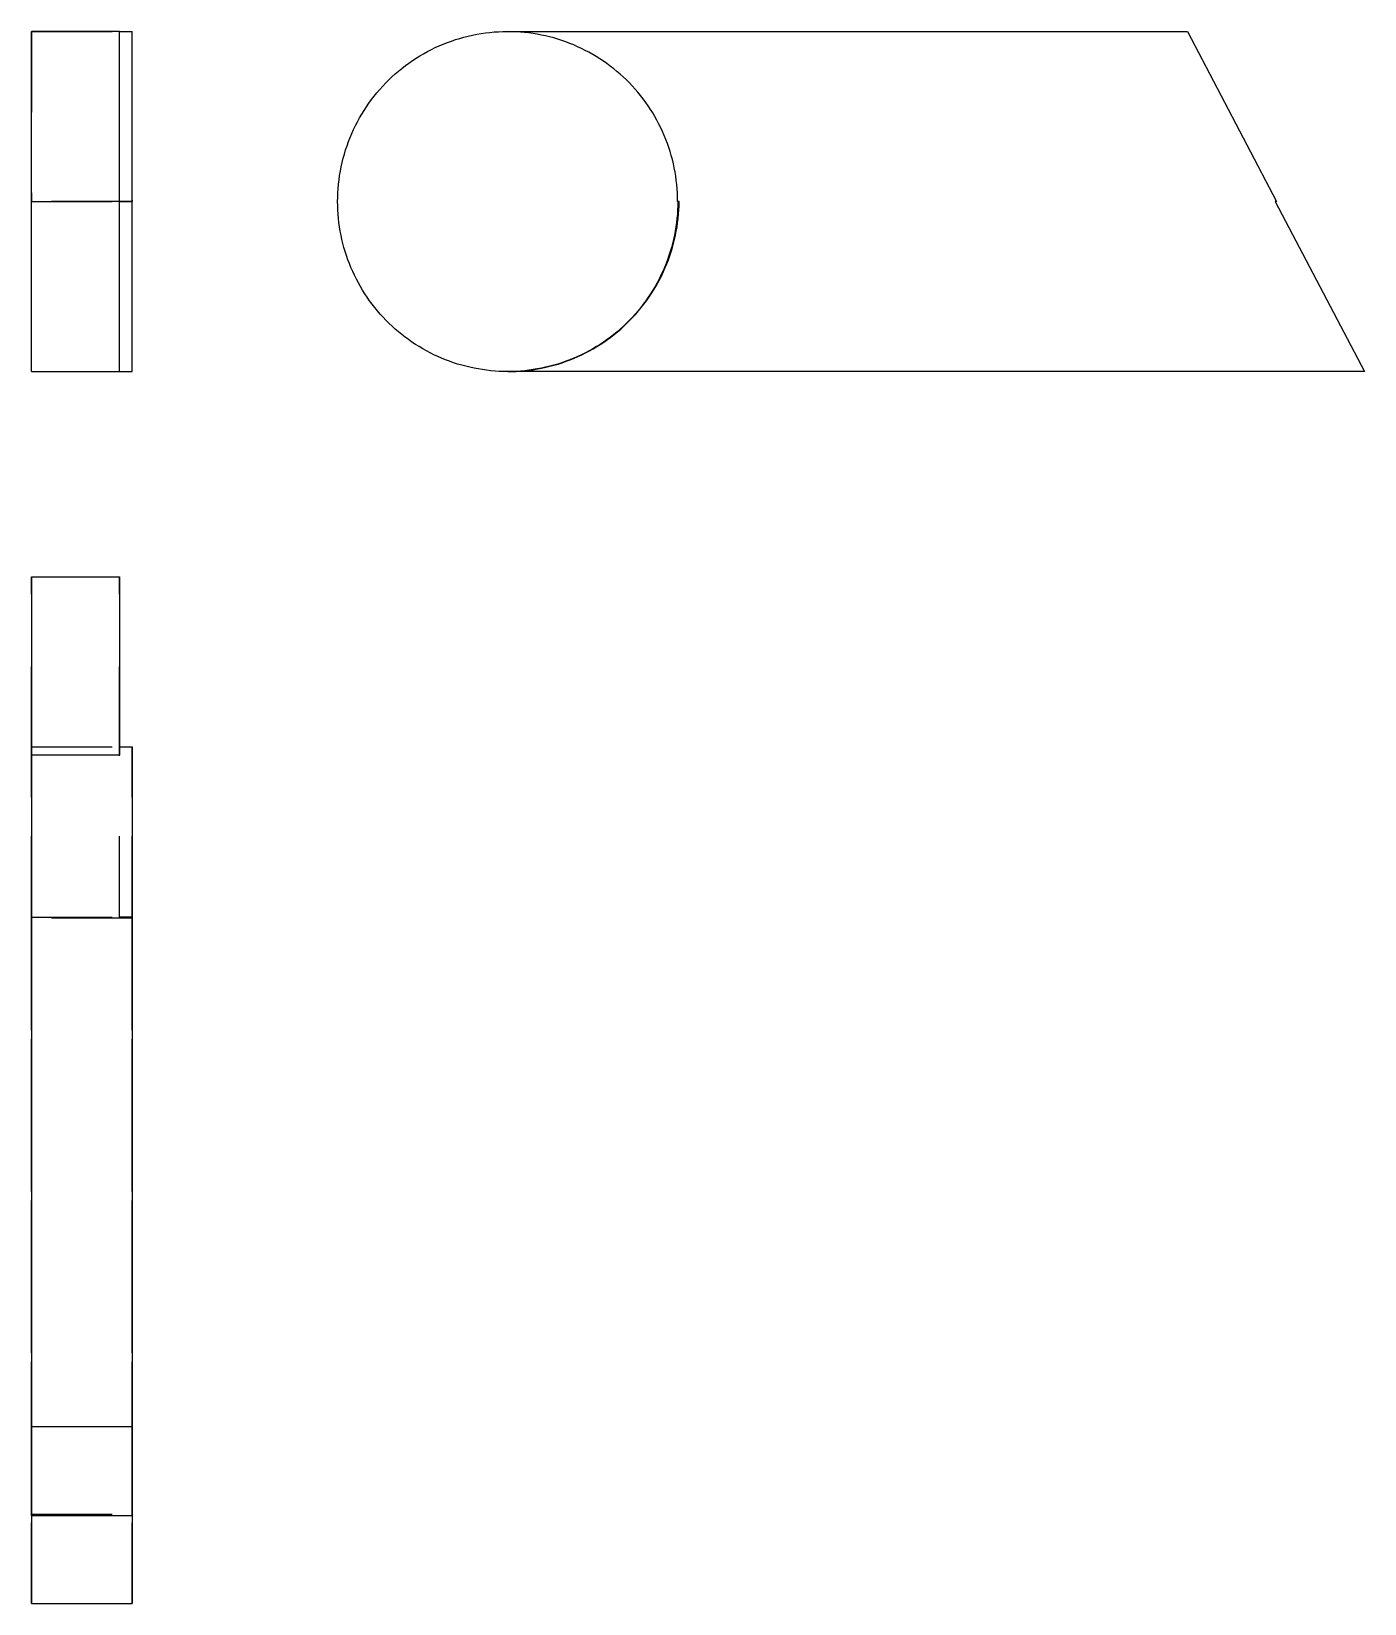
# Model space of a CAD drawing. Extents: x 0 to 1.65, y 0 to 1.95.
import ezdxf

# ---------------------------------------------------------------- set-up
doc = ezdxf.new("R2010")
doc.units = 0
doc.linetypes.add('HIDDEN', pattern=[0.063672, 0.042469, -0.021203])
for name, color, linetype in [('FRONT', 7, 'CONTINUOUS'), ('FRONT_HID', 7, 'HIDDEN'), ('LEFT', 7, 'CONTINUOUS'), ('LEFT_HID', 7, 'HIDDEN'), ('TOP', 7, 'CONTINUOUS'), ('TOP_HID', 7, 'HIDDEN')]:
    doc.layers.add(name, color=color, linetype=linetype)

msp = doc.modelspace()

# ---------------------------------------------------------------- linework, layer by layer
at = {"layer": 'FRONT'}
for p, q in [((0, 1.739063), (0, 1.95)), ((0.109375, 1.95), (0, 1.95)), ((0.109375, 1.739063), (0.109375, 1.95)), ((0.109375, 1.949753), (0.125, 1.949753)), ((0.125, 1.739063), (0.125, 1.949753)), ((0, 1.528125), (0, 1.739063)), ((0.109375, 1.528125), (0.109375, 1.739063)), ((0.109375, 1.739063), (0.125, 1.739063)), ((0.125, 1.528125), (0.125, 1.739063)), ((0, 1.528125), (0.109375, 1.528125)), ((0.109375, 1.528125), (0.125, 1.528125))]:
    msp.add_line(p, q, dxfattribs=at)
at = {"layer": 'FRONT_HID', "linetype": 'HIDDEN'}
for p, q in [((0, 1.95), (0, 1.949753)), ((0.109375, 1.95), (0.109375, 1.949753)), ((0, 1.739063), (0, 1.949753)), ((0, 1.949753), (0, 1.739063)), ((0, 1.949753), (0, 1.739063)), ((0.109375, 1.949753), (0, 1.949753)), ((0, 1.949753), (0.125, 1.949753)), ((0.109375, 1.739063), (0.109375, 1.949753)), ((0, 1.740625), (0, 1.739063)), ((0, 1.739063), (0, 1.740625)), ((0, 1.739063), (0.109375, 1.739063)), ((0.125, 1.739063), (0, 1.739063)), ((0, 1.739063), (0.125, 1.739063)), ((0, 1.739063), (0.125, 1.739063)), ((0.125, 1.740625), (0.125, 1.739063)), ((0.125, 1.739063), (0.125, 1.740625)), ((0, 1.528125), (0.125, 1.528125))]:
    msp.add_line(p, q, dxfattribs=at)
at = {"layer": 'LEFT'}
for p, q in [((0.500788, 1.929913), (0.505722, 1.932159)), ((0.505722, 1.932159), (0.510712, 1.934277)), ((0.510712, 1.934277), (0.515755, 1.936266)), ((0.515755, 1.936266), (0.520848, 1.938125)), ((0.520848, 1.938125), (0.525987, 1.939852)), ((0.525987, 1.939852), (0.531168, 1.941447)), ((0.531168, 1.941447), (0.536388, 1.942908)), ((0.536388, 1.942908), (0.541645, 1.944235)), ((0.541645, 1.944235), (0.546933, 1.945425)), ((0.546933, 1.945425), (0.552251, 1.94648)), ((0.552251, 1.94648), (0.557594, 1.947398)), ((0.557594, 1.947398), (0.562959, 1.948178)), ((0.562959, 1.948178), (0.568342, 1.94882)), ((0.568342, 1.94882), (0.57374, 1.949323)), ((0.57374, 1.949323), (0.579148, 1.949688)), ((0.579148, 1.949688), (0.584565, 1.949913)), ((0.584565, 1.949913), (0.589985, 1.949999)), ((0.589985, 1.949999), (0.595406, 1.949946)), ((0.595406, 1.949946), (0.600824, 1.949753)), ((0.600824, 1.949753), (1.433388, 1.949753)), ((1.433388, 1.949753), (1.54375, 1.739063)), ((0.468087, 1.910757), (0.47254, 1.91385)), ((0.47254, 1.91385), (0.477071, 1.916827)), ((0.477071, 1.916827), (0.481677, 1.919686)), ((0.481677, 1.919686), (0.486354, 1.922426)), ((0.486354, 1.922426), (0.491101, 1.925045)), ((0.491101, 1.925045), (0.495913, 1.927541)), ((0.495913, 1.927541), (0.500788, 1.929913)), ((0.44317, 1.889899), (0.447095, 1.893638)), ((0.447095, 1.893638), (0.451114, 1.897276)), ((0.451114, 1.897276), (0.455226, 1.900809)), ((0.455226, 1.900809), (0.459428, 1.904235)), ((0.459428, 1.904235), (0.463716, 1.907552)), ((0.463716, 1.907552), (0.468087, 1.910757)), ((0.425056, 1.869758), (0.428469, 1.87397)), ((0.428469, 1.87397), (0.431989, 1.878093)), ((0.431989, 1.878093), (0.435615, 1.882123)), ((0.435615, 1.882123), (0.439342, 1.88606)), ((0.439342, 1.88606), (0.44317, 1.889899)), ((0.412517, 1.852077), (0.41548, 1.856617)), ((0.41548, 1.856617), (0.418559, 1.861079)), ((0.418559, 1.861079), (0.421752, 1.86546)), ((0.421752, 1.86546), (0.425056, 1.869758)), ((0.399503, 1.82832), (0.40186, 1.833202)), ((0.40186, 1.833202), (0.404341, 1.838022)), ((0.404341, 1.838022), (0.406946, 1.842777)), ((0.406946, 1.842777), (0.409672, 1.847463)), ((0.409672, 1.847463), (0.412517, 1.852077)), ((0.393195, 1.813334), (0.395169, 1.818383)), ((0.395169, 1.818383), (0.397272, 1.823379)), ((0.397272, 1.823379), (0.399503, 1.82832)), ((0.386616, 1.792681), (0.388061, 1.797906)), ((0.388061, 1.797906), (0.38964, 1.803092)), ((0.38964, 1.803092), (0.391352, 1.808236)), ((0.391352, 1.808236), (0.393195, 1.813334)), ((0.382191, 1.771462), (0.383092, 1.776807)), ((0.383092, 1.776807), (0.38413, 1.782128)), ((0.38413, 1.782128), (0.385305, 1.78742)), ((0.385305, 1.78742), (0.386616, 1.792681)), ((0.379966, 1.7499), (0.380314, 1.75531)), ((0.380314, 1.75531), (0.380801, 1.76071)), ((0.380801, 1.76071), (0.381427, 1.766095)), ((0.381427, 1.766095), (0.382191, 1.771462)), ((0.379688, 1.739063), (0.379757, 1.744483)), ((0.379753, 1.733804), (0.379688, 1.739063)), ((0.379757, 1.744483), (0.379966, 1.7499)), ((0.801563, 1.739063), (0.801497, 1.733804)), ((0.803119, 1.739063), (0.801563, 1.739063)), ((0.803015, 1.73379), (0.803119, 1.739063)), ((1.54375, 1.739063), (1.542105, 1.739063)), ((1.542105, 1.739063), (1.653125, 1.528125)), ((0.37995, 1.728548), (0.379753, 1.733804)), ((0.380277, 1.723299), (0.37995, 1.728548)), ((0.380736, 1.71806), (0.380277, 1.723299)), ((0.381325, 1.712834), (0.380736, 1.71806)), ((0.800514, 1.71806), (0.799925, 1.712834)), ((0.800973, 1.723299), (0.800514, 1.71806)), ((0.8013, 1.728548), (0.800973, 1.723299)), ((0.801292, 1.712775), (0.801918, 1.718011)), ((0.801497, 1.733804), (0.8013, 1.728548)), ((0.801918, 1.718011), (0.802414, 1.723261)), ((0.802414, 1.723261), (0.80278, 1.728522)), ((0.80278, 1.728522), (0.803015, 1.73379)), ((0.382043, 1.707624), (0.381325, 1.712834)), ((0.382892, 1.702434), (0.382043, 1.707624)), ((0.38387, 1.697266), (0.382892, 1.702434)), ((0.384976, 1.692124), (0.38387, 1.697266)), ((0.79738, 1.697266), (0.796274, 1.692124)), ((0.798358, 1.702434), (0.79738, 1.697266)), ((0.797495, 1.692035), (0.798637, 1.697183)), ((0.799207, 1.707624), (0.798358, 1.702434)), ((0.798637, 1.697183), (0.799651, 1.702358)), ((0.799925, 1.712834), (0.799207, 1.707624)), ((0.799651, 1.702358), (0.800536, 1.707556)), ((0.800536, 1.707556), (0.801292, 1.712775)), ((0.38621, 1.687012), (0.384976, 1.692124)), ((0.387571, 1.681932), (0.38621, 1.687012)), ((0.389059, 1.676888), (0.387571, 1.681932)), ((0.793679, 1.681932), (0.792191, 1.676888)), ((0.793308, 1.676782), (0.79483, 1.681831)), ((0.79504, 1.687012), (0.793679, 1.681932)), ((0.79483, 1.681831), (0.796226, 1.686916)), ((0.796274, 1.692124), (0.79504, 1.687012)), ((0.796226, 1.686916), (0.797495, 1.692035)), ((0.390672, 1.671882), (0.389059, 1.676888)), ((0.392409, 1.666918), (0.390672, 1.671882)), ((0.394269, 1.661998), (0.392409, 1.666918)), ((0.396251, 1.657127), (0.394269, 1.661998)), ((0.786981, 1.661998), (0.784999, 1.657127)), ((0.785983, 1.65701), (0.787998, 1.661883)), ((0.788841, 1.666918), (0.786981, 1.661998)), ((0.787998, 1.661883), (0.789891, 1.666805)), ((0.790578, 1.671882), (0.788841, 1.666918)), ((0.789891, 1.666805), (0.791661, 1.671772)), ((0.792191, 1.676888), (0.790578, 1.671882)), ((0.791661, 1.671772), (0.793308, 1.676782)), ((0.398354, 1.652307), (0.396251, 1.657127)), ((0.400577, 1.64754), (0.398354, 1.652307)), ((0.402918, 1.642831), (0.400577, 1.64754)), ((0.405375, 1.638181), (0.402918, 1.642831)), ((0.407948, 1.633594), (0.405375, 1.638181)), ((0.775875, 1.638181), (0.773302, 1.633594)), ((0.774132, 1.633474), (0.776735, 1.638061)), ((0.778332, 1.642831), (0.775875, 1.638181)), ((0.776735, 1.638061), (0.779222, 1.64271)), ((0.780673, 1.64754), (0.778332, 1.642831)), ((0.779222, 1.64271), (0.781594, 1.64742)), ((0.782896, 1.652307), (0.780673, 1.64754)), ((0.781594, 1.64742), (0.783848, 1.652188)), ((0.784999, 1.657127), (0.782896, 1.652307)), ((0.783848, 1.652188), (0.785983, 1.65701)), ((0.410634, 1.629072), (0.407948, 1.633594)), ((0.413432, 1.624619), (0.410634, 1.629072)), ((0.41634, 1.620237), (0.413432, 1.624619)), ((0.419357, 1.615929), (0.41634, 1.620237)), ((0.76491, 1.620237), (0.761893, 1.615929)), ((0.76261, 1.615815), (0.765654, 1.620122)), ((0.767818, 1.624619), (0.76491, 1.620237)), ((0.765654, 1.620122), (0.76859, 1.624502)), ((0.770616, 1.629072), (0.767818, 1.624619)), ((0.76859, 1.624502), (0.771417, 1.628954)), ((0.773302, 1.633594), (0.770616, 1.629072)), ((0.771417, 1.628954), (0.774132, 1.633474)), ((0.42248, 1.611698), (0.419357, 1.615929)), ((0.425707, 1.607545), (0.42248, 1.611698)), ((0.429038, 1.603474), (0.425707, 1.607545)), ((0.432468, 1.599488), (0.429038, 1.603474)), ((0.435997, 1.595589), (0.432468, 1.599488)), ((0.748782, 1.599488), (0.745253, 1.595589)), ((0.745841, 1.595489), (0.749394, 1.599386)), ((0.752212, 1.603474), (0.748782, 1.599488)), ((0.749394, 1.599386), (0.75285, 1.603369)), ((0.755543, 1.607545), (0.752212, 1.603474)), ((0.75285, 1.603369), (0.756206, 1.607437)), ((0.75877, 1.611698), (0.755543, 1.607545)), ((0.756206, 1.607437), (0.75946, 1.611586)), ((0.761893, 1.615929), (0.75877, 1.611698)), ((0.75946, 1.611586), (0.76261, 1.615815)), ((0.439622, 1.591778), (0.435997, 1.595589)), ((0.443341, 1.588059), (0.439622, 1.591778)), ((0.447151, 1.584434), (0.443341, 1.588059)), ((0.451051, 1.580906), (0.447151, 1.584434)), ((0.455037, 1.577475), (0.451051, 1.580906)), ((0.730199, 1.580906), (0.726213, 1.577475)), ((0.726685, 1.577395), (0.730693, 1.580821)), ((0.734099, 1.584434), (0.730199, 1.580906)), ((0.730693, 1.580821), (0.734615, 1.584346)), ((0.737909, 1.588059), (0.734099, 1.584434)), ((0.734615, 1.584346), (0.738449, 1.587967)), ((0.741628, 1.591778), (0.737909, 1.588059)), ((0.738449, 1.587967), (0.742191, 1.591683)), ((0.745253, 1.595589), (0.741628, 1.591778)), ((0.742191, 1.591683), (0.745841, 1.595489)), ((0.459108, 1.574145), (0.455037, 1.577475)), ((0.46326, 1.570917), (0.459108, 1.574145)), ((0.467492, 1.567794), (0.46326, 1.570917)), ((0.4718, 1.564778), (0.467492, 1.567794)), ((0.476182, 1.56187), (0.4718, 1.564778)), ((0.480635, 1.559071), (0.476182, 1.56187)), ((0.705068, 1.56187), (0.700615, 1.559071)), ((0.700964, 1.559017), (0.705436, 1.561811)), ((0.70945, 1.564778), (0.705068, 1.56187)), ((0.705436, 1.561811), (0.709838, 1.564715)), ((0.713758, 1.567794), (0.70945, 1.564778)), ((0.709838, 1.564715), (0.714167, 1.567727)), ((0.71799, 1.570917), (0.713758, 1.567794)), ((0.714167, 1.567727), (0.718419, 1.570846)), ((0.722142, 1.574145), (0.71799, 1.570917)), ((0.718419, 1.570846), (0.722592, 1.574069)), ((0.726213, 1.577475), (0.722142, 1.574145)), ((0.722592, 1.574069), (0.726685, 1.577395)), ((0.485156, 1.556385), (0.480635, 1.559071)), ((0.489743, 1.553813), (0.485156, 1.556385)), ((0.494393, 1.551355), (0.489743, 1.553813)), ((0.499103, 1.549014), (0.494393, 1.551355)), ((0.503869, 1.546792), (0.499103, 1.549014)), ((0.50869, 1.544689), (0.503869, 1.546792)), ((0.513561, 1.542706), (0.50869, 1.544689)), ((0.51848, 1.540846), (0.513561, 1.542706)), ((0.523444, 1.539109), (0.51848, 1.540846)), ((0.66277, 1.540846), (0.657806, 1.539109)), ((0.657998, 1.539088), (0.662978, 1.540822)), ((0.667689, 1.542706), (0.66277, 1.540846)), ((0.662978, 1.540822), (0.667914, 1.542679)), ((0.67256, 1.544689), (0.667689, 1.542706)), ((0.667914, 1.542679), (0.672802, 1.544658)), ((0.677381, 1.546792), (0.67256, 1.544689)), ((0.672802, 1.544658), (0.677639, 1.546757)), ((0.682147, 1.549014), (0.677381, 1.546792)), ((0.677639, 1.546757), (0.682423, 1.548976)), ((0.686857, 1.551355), (0.682147, 1.549014)), ((0.682423, 1.548976), (0.68715, 1.551313)), ((0.691507, 1.553813), (0.686857, 1.551355)), ((0.68715, 1.551313), (0.691818, 1.553766)), ((0.696094, 1.556385), (0.691507, 1.553813)), ((0.691818, 1.553766), (0.696424, 1.556335)), ((0.700615, 1.559071), (0.696094, 1.556385)), ((0.696424, 1.556335), (0.700964, 1.559017)), ((0.52845, 1.537496), (0.523444, 1.539109)), ((0.533495, 1.536009), (0.52845, 1.537496)), ((0.538575, 1.534648), (0.533495, 1.536009)), ((0.543687, 1.533414), (0.538575, 1.534648)), ((0.548829, 1.532307), (0.543687, 1.533414)), ((0.553996, 1.53133), (0.548829, 1.532307)), ((0.559186, 1.530481), (0.553996, 1.53133)), ((0.564396, 1.529762), (0.559186, 1.530481)), ((0.569622, 1.529173), (0.564396, 1.529762)), ((0.574862, 1.528715), (0.569622, 1.529173)), ((0.580111, 1.528387), (0.574862, 1.528715)), ((0.585366, 1.528191), (0.580111, 1.528387)), ((0.590625, 1.528125), (0.585366, 1.528191)), ((0.595884, 1.528191), (0.590625, 1.528125)), ((0.590625, 1.528125), (0.595898, 1.52819)), ((1.653125, 1.528125), (0.590625, 1.528125)), ((0.601139, 1.528387), (0.595884, 1.528191)), ((0.595898, 1.52819), (0.601168, 1.528387)), ((0.606388, 1.528715), (0.601139, 1.528387)), ((0.601168, 1.528387), (0.606431, 1.528714)), ((0.611628, 1.529173), (0.606388, 1.528715)), ((0.606431, 1.528714), (0.611684, 1.529171)), ((0.616854, 1.529762), (0.611628, 1.529173)), ((0.611684, 1.529171), (0.616925, 1.529759)), ((0.622064, 1.530481), (0.616854, 1.529762)), ((0.616925, 1.529759), (0.622149, 1.530476)), ((0.627254, 1.53133), (0.622064, 1.530481)), ((0.622149, 1.530476), (0.627354, 1.531323)), ((0.632421, 1.532307), (0.627254, 1.53133)), ((0.627354, 1.531323), (0.632537, 1.532299)), ((0.637563, 1.533414), (0.632421, 1.532307)), ((0.632537, 1.532299), (0.637693, 1.533403)), ((0.642675, 1.534648), (0.637563, 1.533414)), ((0.637693, 1.533403), (0.642821, 1.534635)), ((0.647755, 1.536009), (0.642675, 1.534648)), ((0.642821, 1.534635), (0.647916, 1.535994)), ((0.6528, 1.537496), (0.647755, 1.536009)), ((0.647916, 1.535994), (0.652976, 1.537478)), ((0.657806, 1.539109), (0.6528, 1.537496)), ((0.652976, 1.537478), (0.657998, 1.539088))]:
    msp.add_line(p, q, dxfattribs=at)
at = {"layer": 'LEFT_HID', "linetype": 'HIDDEN'}
for p, q in [((0.595878, 1.949688), (0.590625, 1.949753)), ((0.590625, 1.949753), (0.600824, 1.949753)), ((0.595878, 1.949688), (0.590625, 1.949753)), ((0.590625, 1.949753), (1.433388, 1.949753)), ((0.601127, 1.949491), (0.595878, 1.949688)), ((0.601127, 1.949491), (0.595878, 1.949688)), ((0.60637, 1.949164), (0.601127, 1.949491)), ((0.60637, 1.949164), (0.601127, 1.949491)), ((0.611603, 1.948706), (0.60637, 1.949164)), ((0.611603, 1.948706), (0.60637, 1.949164)), ((0.616823, 1.948118), (0.611603, 1.948706)), ((0.616823, 1.948118), (0.611603, 1.948706)), ((0.622027, 1.9474), (0.616823, 1.948118)), ((0.622027, 1.9474), (0.616823, 1.948118)), ((0.627211, 1.946552), (0.622027, 1.9474)), ((0.627211, 1.946552), (0.622027, 1.9474)), ((0.632373, 1.945576), (0.627211, 1.946552)), ((0.632373, 1.945576), (0.627211, 1.946552)), ((0.637508, 1.944471), (0.632373, 1.945576)), ((0.637508, 1.944471), (0.632373, 1.945576)), ((0.642615, 1.943238), (0.637508, 1.944471)), ((0.642615, 1.943238), (0.637508, 1.944471)), ((0.647689, 1.941879), (0.642615, 1.943238)), ((0.647689, 1.941879), (0.642615, 1.943238)), ((0.652727, 1.940393), (0.647689, 1.941879)), ((0.652727, 1.940393), (0.647689, 1.941879)), ((0.657727, 1.938782), (0.652727, 1.940393)), ((0.657727, 1.938782), (0.652727, 1.940393)), ((0.662685, 1.937047), (0.657727, 1.938782)), ((0.662685, 1.937047), (0.657727, 1.938782)), ((0.667599, 1.935189), (0.662685, 1.937047)), ((0.667599, 1.935189), (0.662685, 1.937047)), ((0.672465, 1.933209), (0.667599, 1.935189)), ((0.672465, 1.933209), (0.667599, 1.935189)), ((0.677279, 1.931108), (0.672465, 1.933209)), ((0.677279, 1.931108), (0.672465, 1.933209)), ((0.68204, 1.928888), (0.677279, 1.931108)), ((0.68204, 1.928888), (0.677279, 1.931108)), ((0.686744, 1.92655), (0.68204, 1.928888)), ((0.686744, 1.92655), (0.68204, 1.928888)), ((0.691389, 1.924096), (0.686744, 1.92655)), ((0.691389, 1.924096), (0.686744, 1.92655)), ((0.69597, 1.921526), (0.691389, 1.924096)), ((0.69597, 1.921526), (0.691389, 1.924096)), ((0.700487, 1.918843), (0.69597, 1.921526)), ((0.700487, 1.918843), (0.69597, 1.921526)), ((0.704935, 1.916048), (0.700487, 1.918843)), ((0.704935, 1.916048), (0.700487, 1.918843)), ((0.709311, 1.913143), (0.704935, 1.916048)), ((0.709311, 1.913143), (0.704935, 1.916048)), ((0.713614, 1.91013), (0.709311, 1.913143)), ((0.713614, 1.91013), (0.709311, 1.913143)), ((0.717841, 1.907011), (0.713614, 1.91013)), ((0.717841, 1.907011), (0.713614, 1.91013)), ((0.721989, 1.903787), (0.717841, 1.907011)), ((0.721989, 1.903787), (0.717841, 1.907011)), ((0.726054, 1.900461), (0.721989, 1.903787)), ((0.726054, 1.900461), (0.721989, 1.903787)), ((0.730036, 1.897034), (0.726054, 1.900461)), ((0.730036, 1.897034), (0.726054, 1.900461)), ((0.733931, 1.89351), (0.730036, 1.897034)), ((0.733931, 1.89351), (0.730036, 1.897034)), ((0.737737, 1.889889), (0.733931, 1.89351)), ((0.737737, 1.889889), (0.733931, 1.89351)), ((0.741452, 1.886175), (0.737737, 1.889889)), ((0.741452, 1.886175), (0.737737, 1.889889)), ((0.745072, 1.882369), (0.741452, 1.886175)), ((0.745072, 1.882369), (0.741452, 1.886175)), ((0.748597, 1.878474), (0.745072, 1.882369)), ((0.748597, 1.878474), (0.745072, 1.882369)), ((0.752024, 1.874492), (0.748597, 1.878474)), ((0.752024, 1.874492), (0.748597, 1.878474)), ((0.75535, 1.870426), (0.752024, 1.874492)), ((0.75535, 1.870426), (0.752024, 1.874492)), ((0.758573, 1.866279), (0.75535, 1.870426)), ((0.758573, 1.866279), (0.75535, 1.870426)), ((0.761693, 1.862052), (0.758573, 1.866279)), ((0.761693, 1.862052), (0.758573, 1.866279)), ((0.764706, 1.857749), (0.761693, 1.862052)), ((0.764706, 1.857749), (0.761693, 1.862052)), ((0.767611, 1.853372), (0.764706, 1.857749)), ((0.767611, 1.853372), (0.764706, 1.857749)), ((0.770406, 1.848924), (0.767611, 1.853372)), ((0.770406, 1.848924), (0.767611, 1.853372)), ((0.773089, 1.844408), (0.770406, 1.848924)), ((0.773089, 1.844408), (0.770406, 1.848924)), ((0.775658, 1.839826), (0.773089, 1.844408)), ((0.775658, 1.839826), (0.773089, 1.844408)), ((0.778113, 1.835182), (0.775658, 1.839826)), ((0.778113, 1.835182), (0.775658, 1.839826)), ((0.780451, 1.830478), (0.778113, 1.835182)), ((0.780451, 1.830478), (0.778113, 1.835182)), ((0.782671, 1.825717), (0.780451, 1.830478)), ((0.782671, 1.825717), (0.780451, 1.830478)), ((0.784772, 1.820902), (0.782671, 1.825717)), ((0.784772, 1.820902), (0.782671, 1.825717)), ((0.786752, 1.816036), (0.784772, 1.820902)), ((0.786752, 1.816036), (0.784772, 1.820902)), ((0.78861, 1.811123), (0.786752, 1.816036)), ((0.78861, 1.811123), (0.786752, 1.816036)), ((0.790345, 1.806165), (0.78861, 1.811123)), ((0.790345, 1.806165), (0.78861, 1.811123)), ((0.791955, 1.801165), (0.790345, 1.806165)), ((0.791955, 1.801165), (0.790345, 1.806165)), ((0.793441, 1.796126), (0.791955, 1.801165)), ((0.793441, 1.796126), (0.791955, 1.801165)), ((0.794801, 1.791052), (0.793441, 1.796126)), ((0.794801, 1.791052), (0.793441, 1.796126)), ((0.796033, 1.785946), (0.794801, 1.791052)), ((0.796033, 1.785946), (0.794801, 1.791052)), ((0.797138, 1.78081), (0.796033, 1.785946)), ((0.797138, 1.78081), (0.796033, 1.785946)), ((0.798115, 1.775649), (0.797138, 1.78081)), ((0.798115, 1.775649), (0.797138, 1.78081)), ((0.798963, 1.770464), (0.798115, 1.775649)), ((0.798963, 1.770464), (0.798115, 1.775649)), ((0.799681, 1.765261), (0.798963, 1.770464)), ((0.799681, 1.765261), (0.798963, 1.770464)), ((0.800269, 1.760041), (0.799681, 1.765261)), ((0.800269, 1.760041), (0.799681, 1.765261)), ((0.800727, 1.754807), (0.800269, 1.760041)), ((0.800727, 1.754807), (0.800269, 1.760041)), ((0.801054, 1.749565), (0.800727, 1.754807)), ((0.801054, 1.749565), (0.800727, 1.754807)), ((0.80125, 1.744315), (0.801054, 1.749565)), ((0.80125, 1.744315), (0.801054, 1.749565)), ((0.801316, 1.739063), (0.80125, 1.744315)), ((0.801316, 1.739063), (0.80125, 1.744315)), ((0.801563, 1.739063), (0.801316, 1.739063)), ((0.803119, 1.739063), (0.801316, 1.739063))]:
    msp.add_line(p, q, dxfattribs=at)
at = {"layer": 'TOP'}
for p, q in [((0, 1.273438), (0.109375, 1.273438)), ((0, 1.273438), (0, 1.052301)), ((0.109375, 1.273438), (0.109375, 1.052301)), ((0.109375, 1.0625), (0.125, 1.0625)), ((0.125, 1.0625), (0.125, 0.219737)), ((0, 1.052301), (0, 0.219737)), ((0.109375, 1.052301), (0, 1.052301)), ((0, 0.219737), (0, 0.109375)), ((0, 0.219737), (0.125, 0.219737)), ((0.125, 0.219737), (0.125, 0.109375)), ((0, 0.109375), (0.125, 0.109375)), ((0, 0.109375), (0, 0)), ((0.125, 0.109375), (0.125, 0)), ((0, 0), (0.125, 0))]:
    msp.add_line(p, q, dxfattribs=at)
at = {"layer": 'TOP_HID', "linetype": 'HIDDEN'}
for p, q in [((0, 1.0625), (0, 1.273438)), ((0, 0.851809), (0, 1.273438)), ((0.109375, 1.0625), (0.109375, 1.273438)), ((0.109375, 0.851809), (0.109375, 1.273438)), ((0, 1.0625), (0.109375, 1.0625)), ((0, 0.851563), (0, 1.0625)), ((0, 0.851809), (0, 1.0625)), ((0, 1.0625), (0, 1.052301)), ((0, 1.0625), (0, 0.850006)), ((0, 0), (0, 1.0625)), ((0.109375, 0.851563), (0.109375, 1.0625)), ((0.109375, 0.851809), (0.109375, 1.0625)), ((0.109375, 1.0625), (0.109375, 1.052301)), ((0.125, 0.851809), (0.125, 1.0625)), ((0.125, 1.0625), (0.125, 0.850006)), ((0.125, 0), (0.125, 1.0625)), ((0, 1.052301), (0, 0.851563)), ((0, 0.851563), (0, 0.851809)), ((0, 0.851563), (0.109375, 0.851563)), ((0, 0.850006), (0, 0.851563)), ((0.125, 0.850006), (0, 0.850006)), ((0, 0.850006), (0, 0.85)), ((0, 0.11102), (0, 0.850006)), ((0, 0.85), (0, 0.111842)), ((0.109375, 0.851563), (0.109375, 0.851809)), ((0.109375, 0.851809), (0.125, 0.851809)), ((0.125, 0.850006), (0.125, 0.851809)), ((0.125, 0.850006), (0.125, 0.85)), ((0.125, 0.11102), (0.125, 0.850006)), ((0.125, 0.85), (0.125, 0.111842)), ((0, 0.111842), (0, 0.11102)), ((0, 0.109375), (0, 0.11102)), ((0, 0.11102), (0.125, 0.11102)), ((0, 0.11102), (0, 0.109375)), ((0.125, 0.111842), (0.125, 0.11102)), ((0.125, 0.109375), (0.125, 0.11102)), ((0.125, 0.11102), (0.125, 0.109375))]:
    msp.add_line(p, q, dxfattribs=at)

doc.saveas('drawing.dxf')
